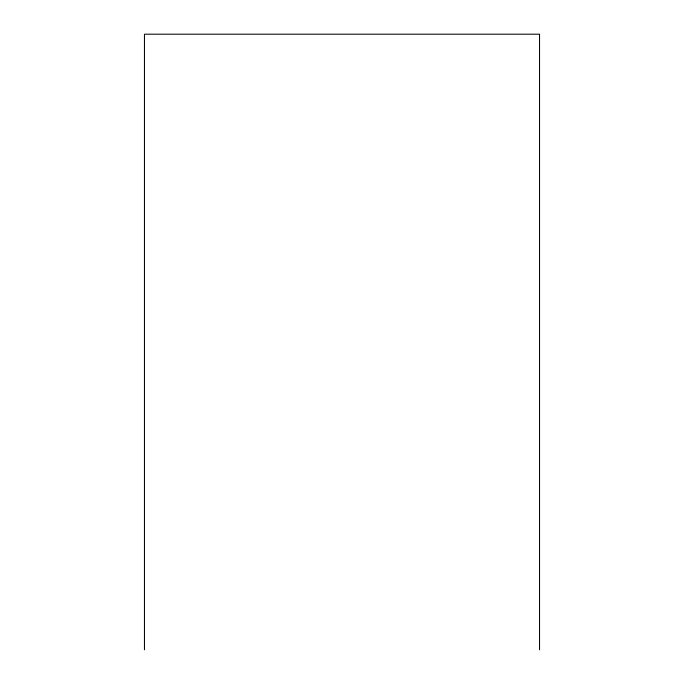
<?xml version="1.0" encoding="UTF-8"?>
<svg xmlns="http://www.w3.org/2000/svg" width="684" height="684" viewBox="0 0 684 684"><rect width="100%" height="100%" fill="white"/><g stroke="black" fill="none" stroke-linecap="round" stroke-linejoin="round"><path stroke-width="1.03" d="M539.539 649.8L539.539 34.2L144.461 34.2L144.461 649.8"/></g></svg>
